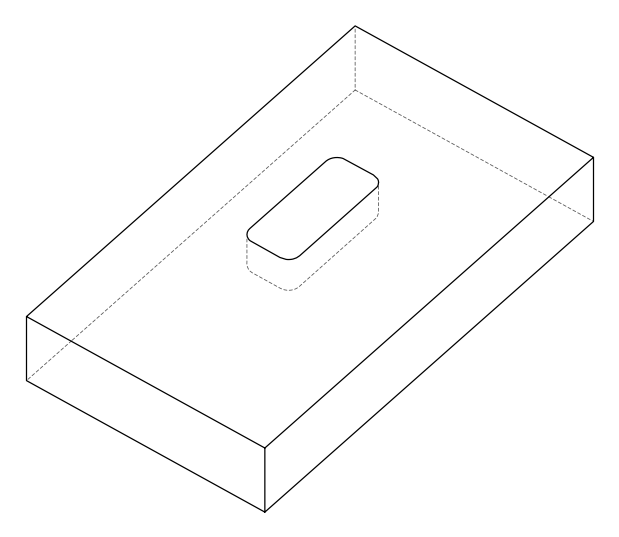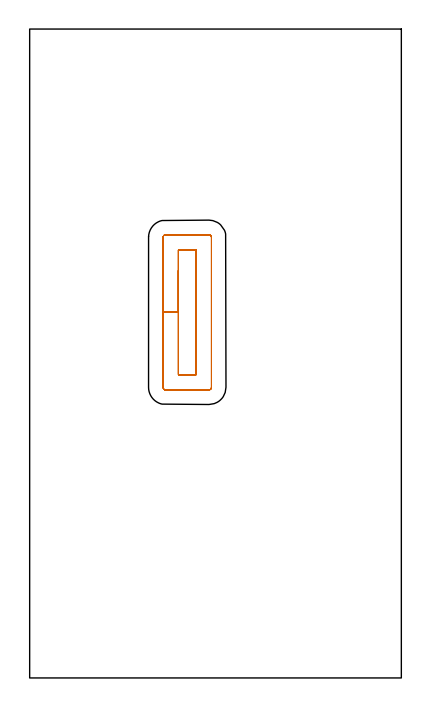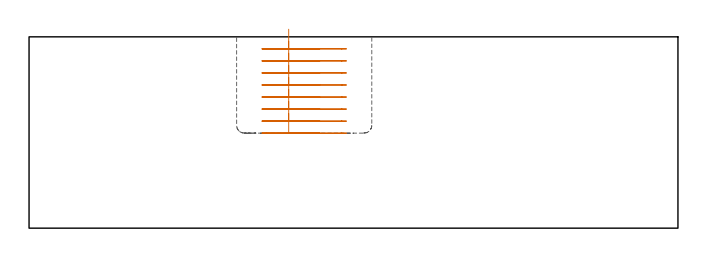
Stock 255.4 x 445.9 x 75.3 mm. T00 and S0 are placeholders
(PLAN: 1 operations, 0 tool changes, 8.7 min)
(1 MILL_RECTANGULAR_POCKET | POCKET_RECTANGULAR_STRAIGHT | UGT0201_095 | Follow Part, ap 5, ae 75% | 8.73 min | 250155 mm3)
(TOOL UGT0201_095 | End mill 20 mm | D20 R3 FL38 Z4)
(OP 1 MILL_RECTANGULAR_POCKET)
G17 G21 G94 G90
T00 M6
G54
G17 G0 G90 X102.2 Y280.127 S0 M3
G43 Z85.3 H0
Z78.3
G94 G1 Y251.25 Z70.562 F250.
Y208.4 F500.
X114.4
Y294.1
X102.2
Y251.25
X91.7
Y199.7
G3 X93.5 Y197.9 R1.8
G1 X123.1
G3 X124.9 Y199.7 R1.8
G1 Y302.8
G3 X123.1 Y304.6 R1.8
G1 X93.5
G3 X91.7 Y302.8 R1.8
G1 Y251.25
Y250.25
G0 X102.2 Y280.127 Z73.562
G1 Y251.25 Z65.825 F250.
Y208.4 F500.
X114.4
Y294.1
X102.2
Y251.25
X91.7
Y199.7
G3 X93.5 Y197.9 R1.8
G1 X123.1
G3 X124.9 Y199.7 R1.8
G1 Y302.8
G3 X123.1 Y304.6 R1.8
G1 X93.5
G3 X91.7 Y302.8 R1.8
G1 Y251.25
Y250.25
G0 X102.2 Y280.127 Z68.825
G1 Y251.25 Z61.087 F250.
Y208.4 F500.
X114.4
Y294.1
X102.2
Y251.25
X91.7
Y199.7
G3 X93.5 Y197.9 R1.8
G1 X123.1
G3 X124.9 Y199.7 R1.8
G1 Y302.8
G3 X123.1 Y304.6 R1.8
G1 X93.5
G3 X91.7 Y302.8 R1.8
G1 Y251.25
Y250.25
G0 X102.2 Y280.127 Z64.087
G1 Y251.25 Z56.35 F250.
Y208.4 F500.
X114.4
Y294.1
X102.2
Y251.25
X91.7
Y199.7
G3 X93.5 Y197.9 R1.8
G1 X123.1
G3 X124.9 Y199.7 R1.8
G1 Y302.8
G3 X123.1 Y304.6 R1.8
G1 X93.5
G3 X91.7 Y302.8 R1.8
G1 Y251.25
Y250.25
G0 X102.2 Y280.127 Z59.35
G1 Y251.25 Z51.612 F250.
Y208.4 F500.
X114.4
Y294.1
X102.2
Y251.25
X91.7
Y199.7
G3 X93.5 Y197.9 R1.8
G1 X123.1
G3 X124.9 Y199.7 R1.8
G1 Y302.8
G3 X123.1 Y304.6 R1.8
G1 X93.5
G3 X91.7 Y302.8 R1.8
G1 Y251.25
Y250.25
G0 X102.2 Y280.127 Z54.612
G1 Y251.25 Z46.875 F250.
Y208.4 F500.
X114.4
Y294.1
X102.2
Y251.25
X91.7
Y199.7
G3 X93.5 Y197.9 R1.8
G1 X123.1
G3 X124.9 Y199.7 R1.8
G1 Y302.8
G3 X123.1 Y304.6 R1.8
G1 X93.5
G3 X91.7 Y302.8 R1.8
G1 Y251.25
Y250.25
G0 X102.2 Y280.127 Z49.875
G1 Y251.25 Z42.137 F250.
Y208.4 F500.
X114.4
Y294.1
X102.2
Y251.25
X91.7
Y199.7
G3 X93.5 Y197.9 R1.8
G1 X123.1
G3 X124.9 Y199.7 R1.8
G1 Y302.8
G3 X123.1 Y304.6 R1.8
G1 X93.5
G3 X91.7 Y302.8 R1.8
G1 Y251.25
Y250.25
G0 X102.2 Y280.127 Z45.137
G1 Y251.25 Z37.4 F250.
Y208.4 F500.
X114.4
Y294.1
X102.2
Y251.25
X91.7
Y199.7
G3 X93.5 Y197.9 R1.8
G1 X123.1
G3 X124.9 Y199.7 R1.8
G1 Y302.8
G3 X123.1 Y304.6 R1.8
G1 X93.5
G3 X91.7 Y302.8 R1.8
G1 Y251.25
Y250.25
G0 Z85.3
M5
M2
